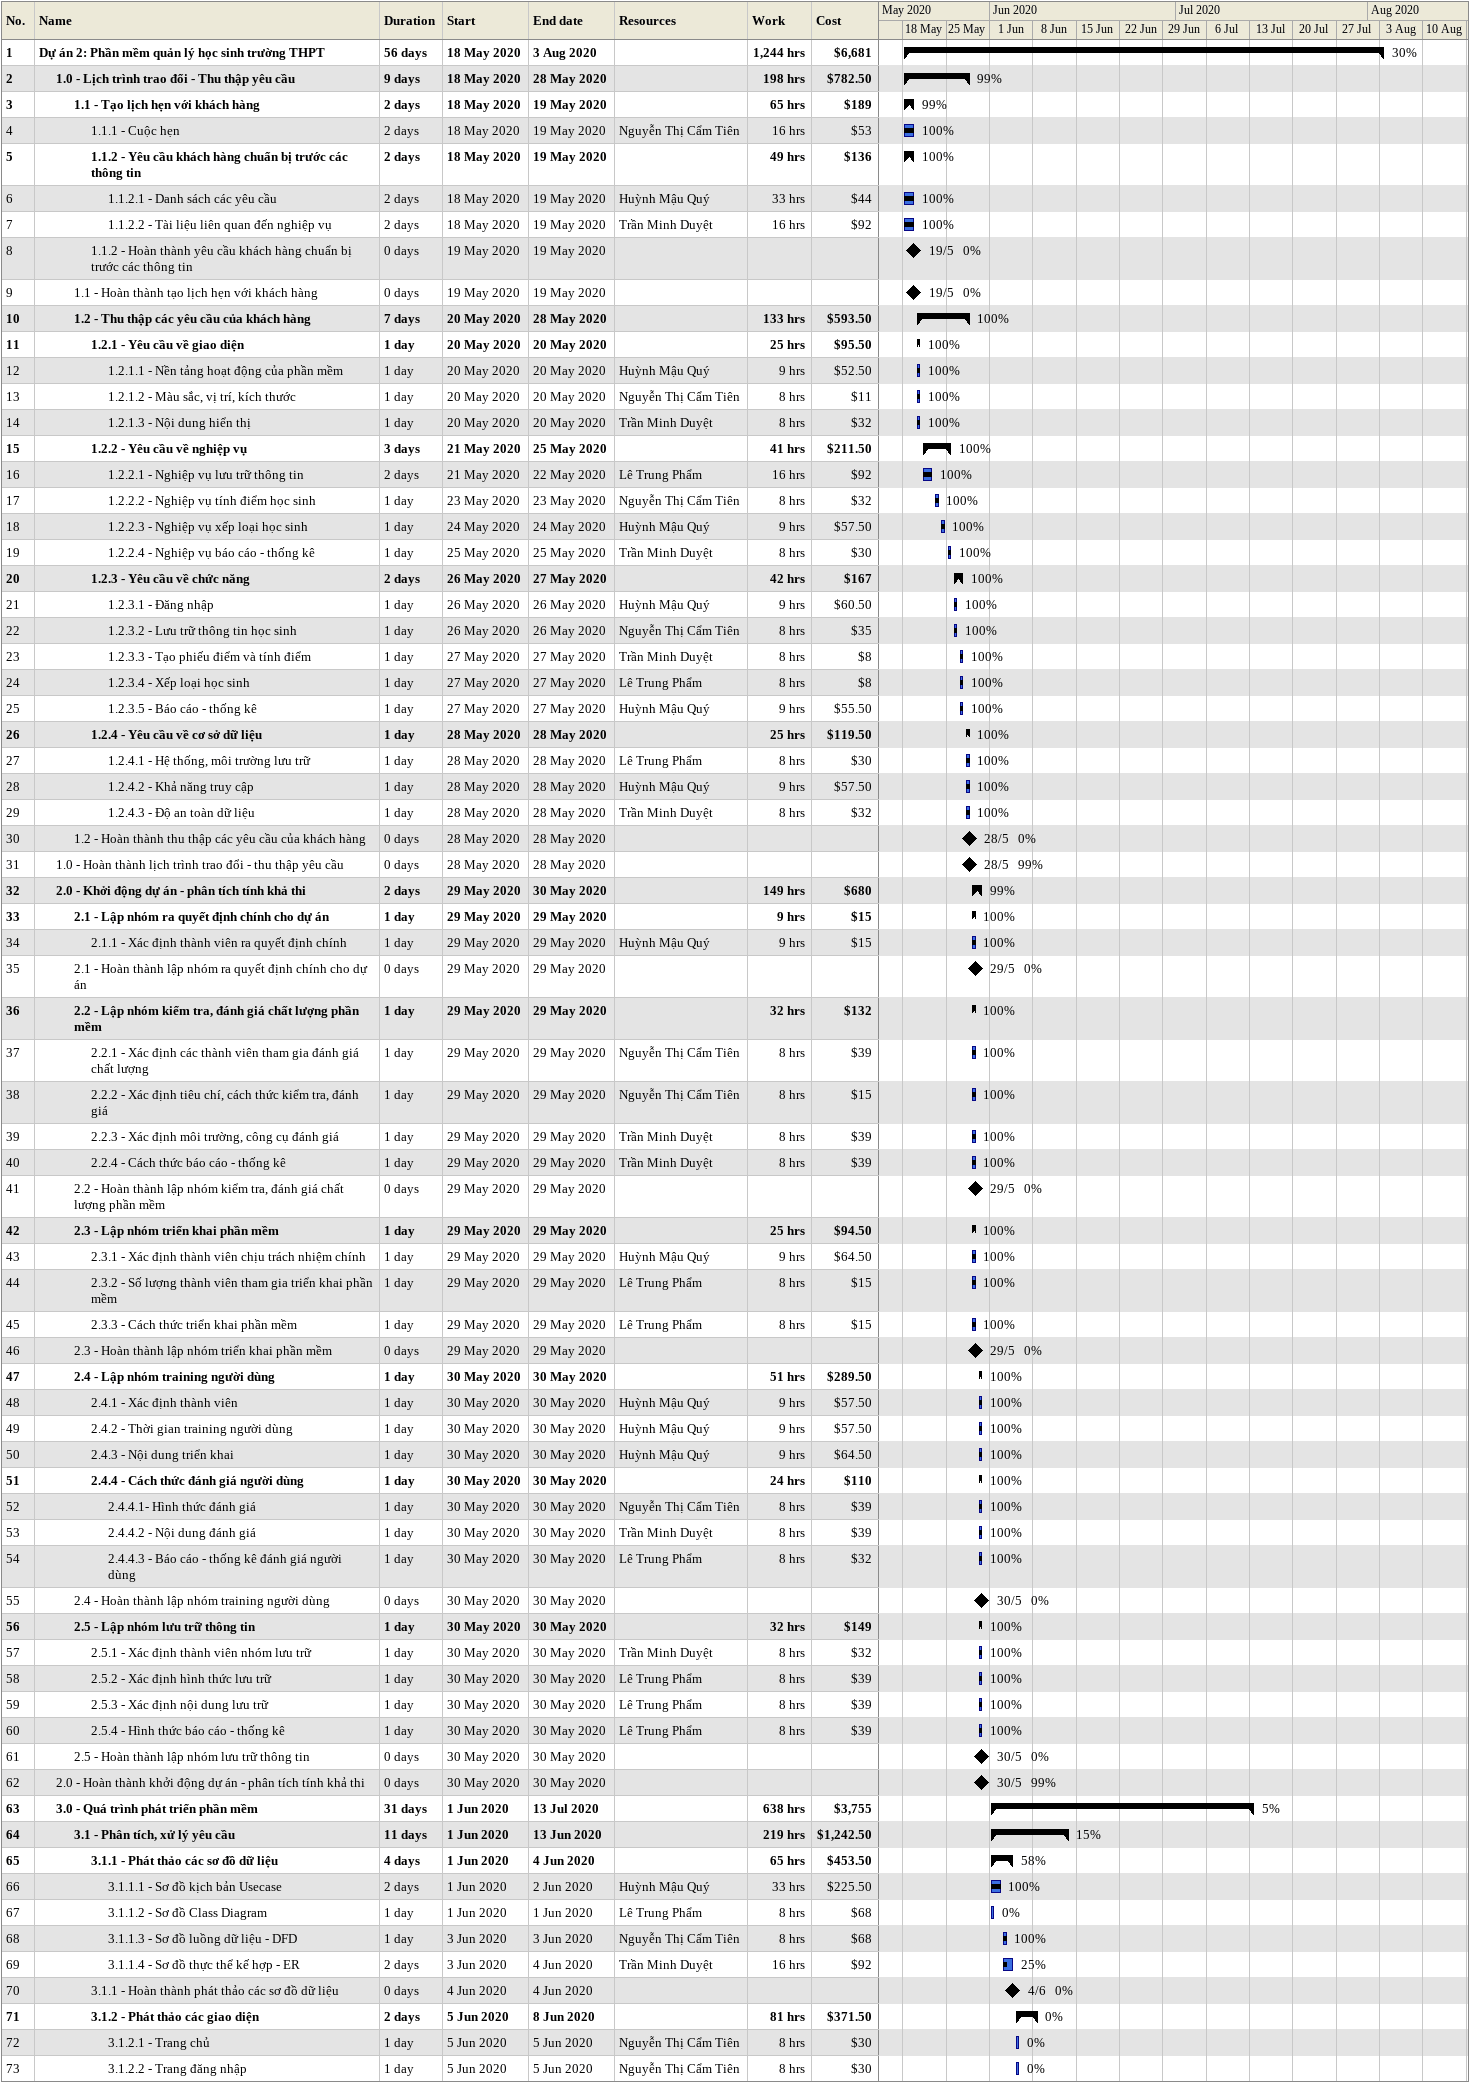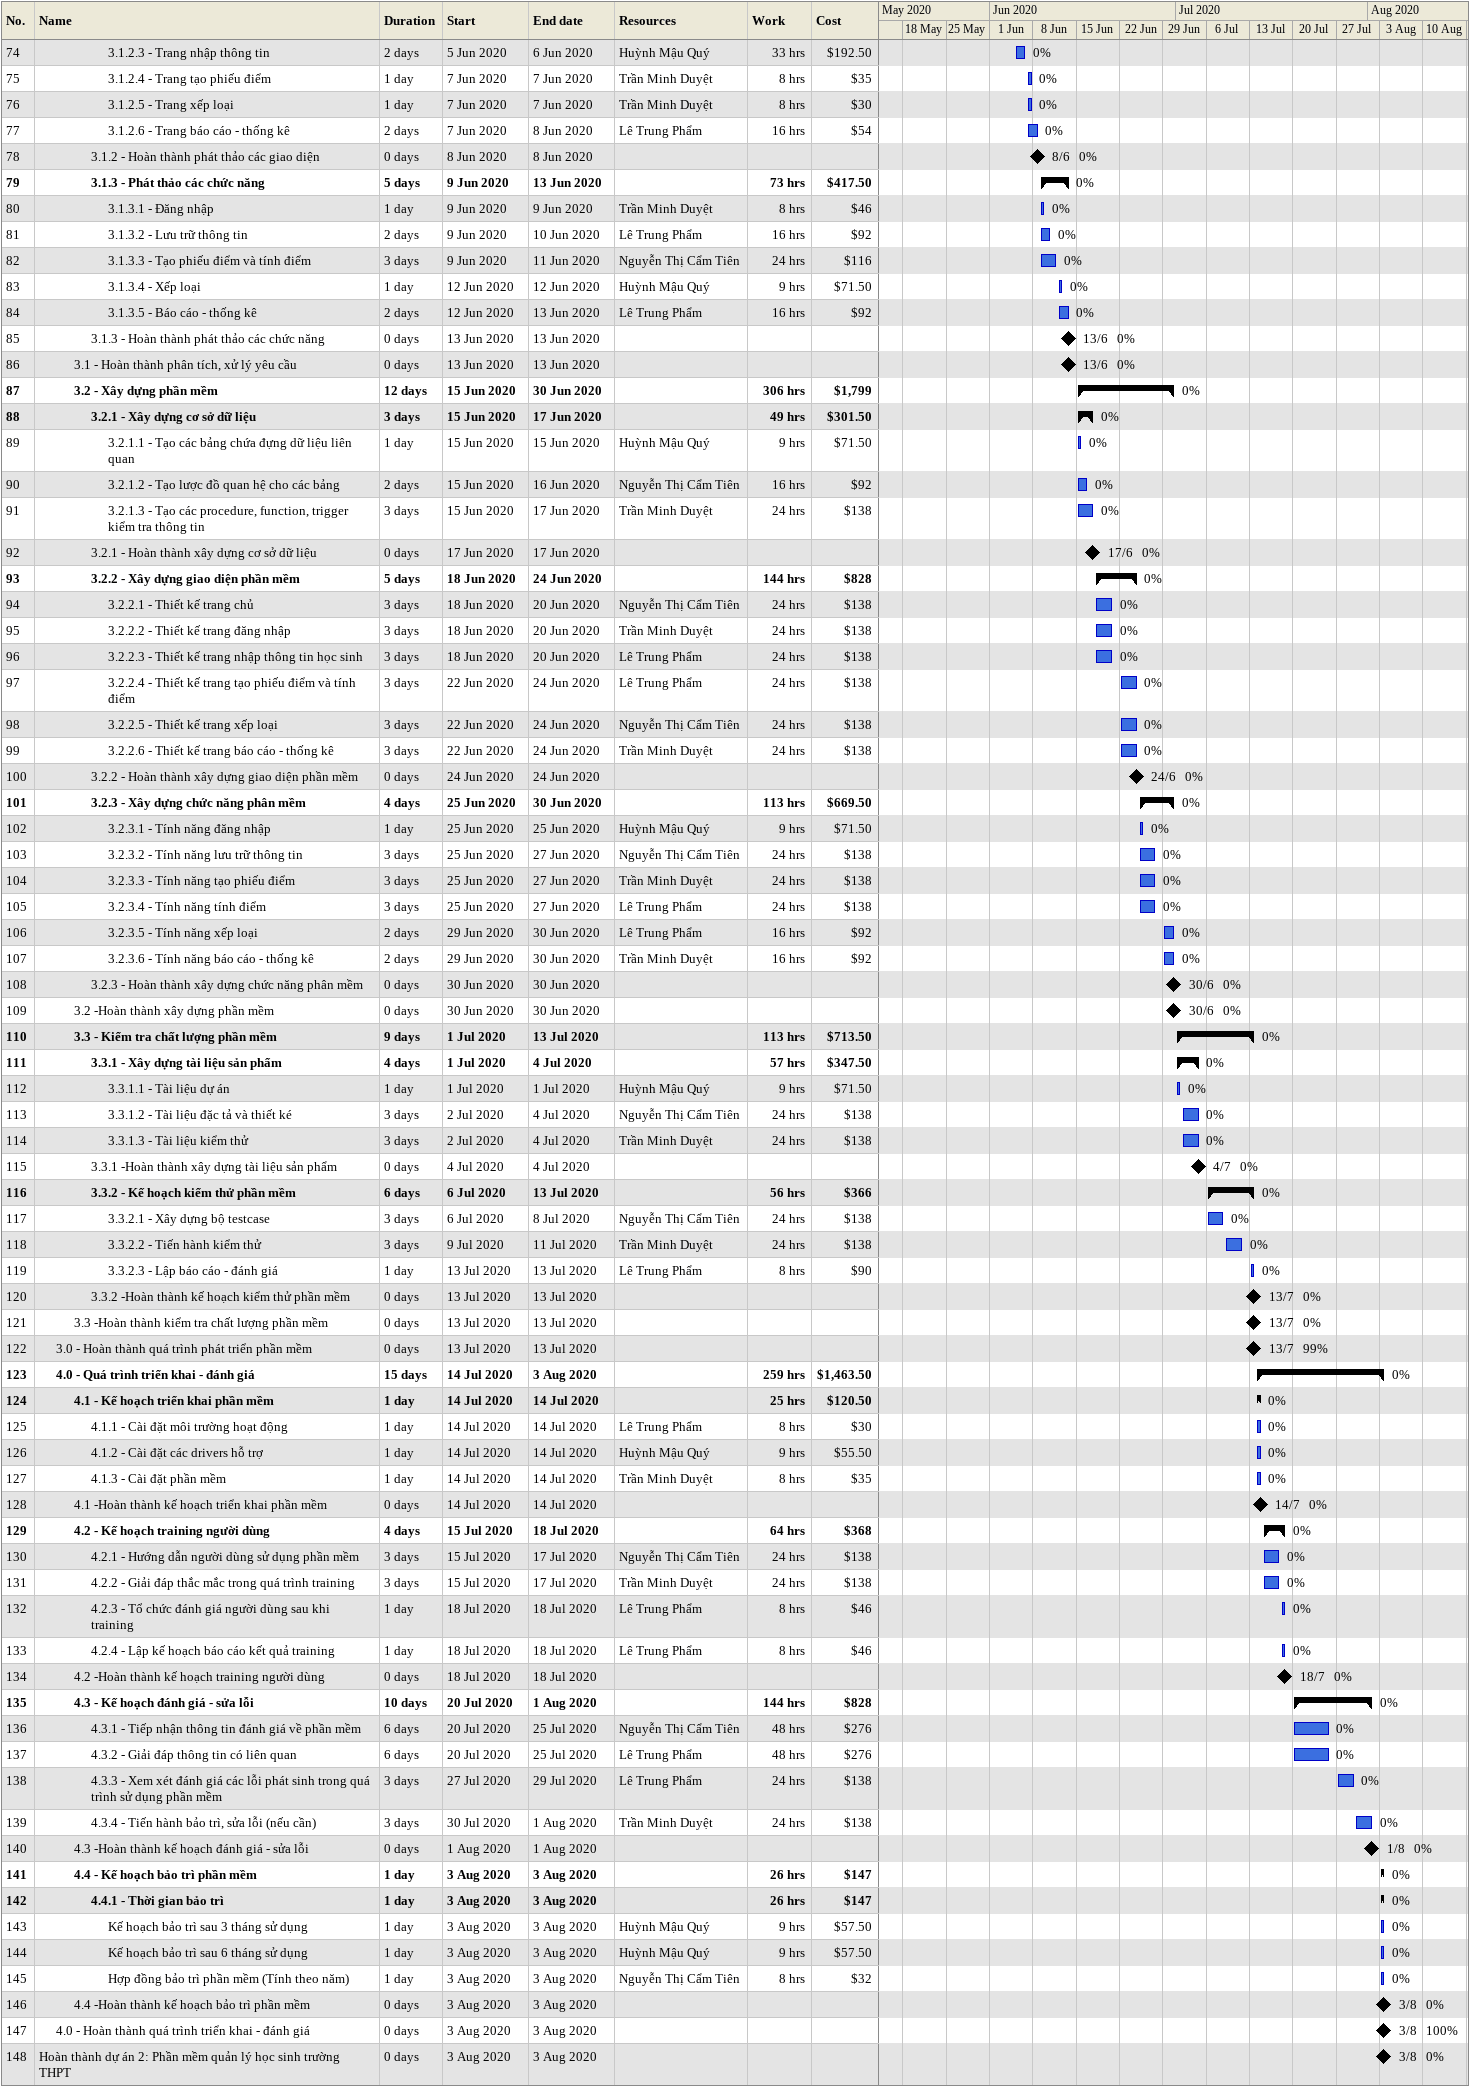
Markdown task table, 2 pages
| ID | Level | Task | Duration | Start | Finish | Resources | % complete | Work (h) | Cost ($) |
|---|---|---|---|---|---|---|---|---|---|
| 1 | 1 | **Dự án 2: Phần mềm quản lý học sinh trường THPT** | 56d | 2020-05-18 | 2020-08-03 |  | 30 | 1244 | 6681 |
| 2 | 2 | **1.0 - Lịch trình trao đổi - Thu thập yêu cầu** | 9d | 2020-05-18 | 2020-05-28 |  | 99 | 198 | 782.50 |
| 3 | 3 | **1.1 - Tạo lịch hẹn với khách hàng** | 2d | 2020-05-18 | 2020-05-19 |  | 99 | 65 | 189 |
| 4 | 4 | 1.1.1 - Cuộc hẹn | 2d | 2020-05-18 | 2020-05-19 | Nguyễn Thị Cẩm Tiên | 100 | 16 | 53 |
| 5 | 4 | **1.1.2 - Yêu cầu khách hàng chuẩn bị trước các thông tin** | 2d | 2020-05-18 | 2020-05-19 |  | 100 | 49 | 136 |
| 6 | 5 | 1.1.2.1 - Danh sách các yêu cầu | 2d | 2020-05-18 | 2020-05-19 | Huỳnh Mậu Quý | 100 | 33 | 44 |
| 7 | 5 | 1.1.2.2 - Tài liệu liên quan đến nghiệp vụ | 2d | 2020-05-18 | 2020-05-19 | Trần Minh Duyệt | 100 | 16 | 92 |
| 8 | 4 | 1.1.2 - Hoàn thành yêu cầu khách hàng chuẩn bị trước các thông tin | 0d | 2020-05-19 | 2020-05-19 |  | 0 |  |  |
| 9 | 3 | 1.1 - Hoàn thành tạo lịch hẹn với khách hàng | 0d | 2020-05-19 | 2020-05-19 |  | 0 |  |  |
| 10 | 3 | **1.2 - Thu thập các yêu cầu của khách hàng** | 7d | 2020-05-20 | 2020-05-28 |  | 100 | 133 | 593.50 |
| 11 | 4 | **1.2.1 - Yêu cầu về giao diện** | 1d | 2020-05-20 | 2020-05-20 |  | 100 | 25 | 95.50 |
| 12 | 5 | 1.2.1.1 - Nền tảng hoạt động của phần mềm | 1d | 2020-05-20 | 2020-05-20 | Huỳnh Mậu Quý | 100 | 9 | 52.50 |
| 13 | 5 | 1.2.1.2 - Màu sắc, vị trí, kích thước | 1d | 2020-05-20 | 2020-05-20 | Nguyễn Thị Cẩm Tiên | 100 | 8 | 11 |
| 14 | 5 | 1.2.1.3 - Nội dung hiển thị | 1d | 2020-05-20 | 2020-05-20 | Trần Minh Duyệt | 100 | 8 | 32 |
| 15 | 4 | **1.2.2 - Yêu cầu về nghiệp vụ** | 3d | 2020-05-21 | 2020-05-25 |  | 100 | 41 | 211.50 |
| 16 | 5 | 1.2.2.1 - Nghiệp vụ lưu trữ thông tin | 2d | 2020-05-21 | 2020-05-22 | Lê Trung Phẩm | 100 | 16 | 92 |
| 17 | 5 | 1.2.2.2 - Nghiệp vụ tính điểm học sinh | 1d | 2020-05-23 | 2020-05-23 | Nguyễn Thị Cẩm Tiên | 100 | 8 | 32 |
| 18 | 5 | 1.2.2.3 - Nghiệp vụ xếp loại học sinh | 1d | 2020-05-24 | 2020-05-24 | Huỳnh Mậu Quý | 100 | 9 | 57.50 |
| 19 | 5 | 1.2.2.4 - Nghiệp vụ báo cáo - thống kê | 1d | 2020-05-25 | 2020-05-25 | Trần Minh Duyệt | 100 | 8 | 30 |
| 20 | 4 | **1.2.3 - Yêu cầu về chức năng** | 2d | 2020-05-26 | 2020-05-27 |  | 100 | 42 | 167 |
| 21 | 5 | 1.2.3.1 - Đăng nhập | 1d | 2020-05-26 | 2020-05-26 | Huỳnh Mậu Quý | 100 | 9 | 60.50 |
| 22 | 5 | 1.2.3.2 - Lưu trữ thông tin học sinh | 1d | 2020-05-26 | 2020-05-26 | Nguyễn Thị Cẩm Tiên | 100 | 8 | 35 |
| 23 | 5 | 1.2.3.3 - Tạo phiếu điểm và tính điểm | 1d | 2020-05-27 | 2020-05-27 | Trần Minh Duyệt | 100 | 8 | 8 |
| 24 | 5 | 1.2.3.4 - Xếp loại học sinh | 1d | 2020-05-27 | 2020-05-27 | Lê Trung Phẩm | 100 | 8 | 8 |
| 25 | 5 | 1.2.3.5 - Báo cáo - thống kê | 1d | 2020-05-27 | 2020-05-27 | Huỳnh Mậu Quý | 100 | 9 | 55.50 |
| 26 | 4 | **1.2.4 - Yêu cầu về cơ sở dữ liệu** | 1d | 2020-05-28 | 2020-05-28 |  | 100 | 25 | 119.50 |
| 27 | 5 | 1.2.4.1 - Hệ thống, môi trường lưu trữ | 1d | 2020-05-28 | 2020-05-28 | Lê Trung Phẩm | 100 | 8 | 30 |
| 28 | 5 | 1.2.4.2 - Khả năng truy cập | 1d | 2020-05-28 | 2020-05-28 | Huỳnh Mậu Quý | 100 | 9 | 57.50 |
| 29 | 5 | 1.2.4.3 - Độ an toàn dữ liệu | 1d | 2020-05-28 | 2020-05-28 | Trần Minh Duyệt | 100 | 8 | 32 |
| 30 | 3 | 1.2 - Hoàn thành thu thập các yêu cầu của khách hàng | 0d | 2020-05-28 | 2020-05-28 |  | 0 |  |  |
| 31 | 2 | 1.0 - Hoàn thành lịch trình trao đổi - thu thập yêu cầu | 0d | 2020-05-28 | 2020-05-28 |  | 99 |  |  |
| 32 | 2 | **2.0 - Khởi động dự án - phân tích tính khả thi** | 2d | 2020-05-29 | 2020-05-30 |  | 99 | 149 | 680 |
| 33 | 3 | **2.1 - Lập nhóm ra quyết định chính cho dự án** | 1d | 2020-05-29 | 2020-05-29 |  | 100 | 9 | 15 |
| 34 | 4 | 2.1.1 - Xác định thành viên ra quyết định chính | 1d | 2020-05-29 | 2020-05-29 | Huỳnh Mậu Quý | 100 | 9 | 15 |
| 35 | 3 | 2.1 - Hoàn thành lập nhóm ra quyết định chính cho dự án | 0d | 2020-05-29 | 2020-05-29 |  | 0 |  |  |
| 36 | 3 | **2.2 - Lập nhóm kiểm tra, đánh giá chất lượng phần mềm** | 1d | 2020-05-29 | 2020-05-29 |  | 100 | 32 | 132 |
| 37 | 4 | 2.2.1 - Xác định các thành viên tham gia đánh giá chất lượng | 1d | 2020-05-29 | 2020-05-29 | Nguyễn Thị Cẩm Tiên | 100 | 8 | 39 |
| 38 | 4 | 2.2.2 - Xác định tiêu chí, cách thức kiểm tra, đánh giá | 1d | 2020-05-29 | 2020-05-29 | Nguyễn Thị Cẩm Tiên | 100 | 8 | 15 |
| 39 | 4 | 2.2.3 - Xác định môi trường, công cụ đánh giá | 1d | 2020-05-29 | 2020-05-29 | Trần Minh Duyệt | 100 | 8 | 39 |
| 40 | 4 | 2.2.4 - Cách thức báo cáo - thống kê | 1d | 2020-05-29 | 2020-05-29 | Trần Minh Duyệt | 100 | 8 | 39 |
| 41 | 3 | 2.2 - Hoàn thành lập nhóm kiểm tra, đánh giá chất lượng phần mềm | 0d | 2020-05-29 | 2020-05-29 |  | 0 |  |  |
| 42 | 3 | **2.3 - Lập nhóm triển khai phần mềm** | 1d | 2020-05-29 | 2020-05-29 |  | 100 | 25 | 94.50 |
| 43 | 4 | 2.3.1 - Xác định thành viên chịu trách nhiệm chính | 1d | 2020-05-29 | 2020-05-29 | Huỳnh Mậu Quý | 100 | 9 | 64.50 |
| 44 | 4 | 2.3.2 - Số lượng thành viên tham gia triển khai phần mềm | 1d | 2020-05-29 | 2020-05-29 | Lê Trung Phẩm | 100 | 8 | 15 |
| 45 | 4 | 2.3.3 - Cách thức triển khai phần mềm | 1d | 2020-05-29 | 2020-05-29 | Lê Trung Phẩm | 100 | 8 | 15 |
| 46 | 3 | 2.3 - Hoàn thành lập nhóm triển khai phần mềm | 0d | 2020-05-29 | 2020-05-29 |  | 0 |  |  |
| 47 | 3 | **2.4 - Lập nhóm training người dùng** | 1d | 2020-05-30 | 2020-05-30 |  | 100 | 51 | 289.50 |
| 48 | 4 | 2.4.1 - Xác định thành viên | 1d | 2020-05-30 | 2020-05-30 | Huỳnh Mậu Quý | 100 | 9 | 57.50 |
| 49 | 4 | 2.4.2 - Thời gian training người dùng | 1d | 2020-05-30 | 2020-05-30 | Huỳnh Mậu Quý | 100 | 9 | 57.50 |
| 50 | 4 | 2.4.3 - Nội dung triển khai | 1d | 2020-05-30 | 2020-05-30 | Huỳnh Mậu Quý | 100 | 9 | 64.50 |
| 51 | 4 | **2.4.4 - Cách thức đánh giá người dùng** | 1d | 2020-05-30 | 2020-05-30 |  | 100 | 24 | 110 |
| 52 | 5 | 2.4.4.1- Hình thức đánh giá | 1d | 2020-05-30 | 2020-05-30 | Nguyễn Thị Cẩm Tiên | 100 | 8 | 39 |
| 53 | 5 | 2.4.4.2 - Nội dung đánh giá | 1d | 2020-05-30 | 2020-05-30 | Trần Minh Duyệt | 100 | 8 | 39 |
| 54 | 5 | 2.4.4.3 - Báo cáo - thống kê đánh giá người dùng | 1d | 2020-05-30 | 2020-05-30 | Lê Trung Phẩm | 100 | 8 | 32 |
| 55 | 3 | 2.4 - Hoàn thành lập nhóm training người dùng | 0d | 2020-05-30 | 2020-05-30 |  | 0 |  |  |
| 56 | 3 | **2.5 - Lập nhóm lưu trữ thông tin** | 1d | 2020-05-30 | 2020-05-30 |  | 100 | 32 | 149 |
| 57 | 4 | 2.5.1 - Xác định thành viên nhóm lưu trữ | 1d | 2020-05-30 | 2020-05-30 | Trần Minh Duyệt | 100 | 8 | 32 |
| 58 | 4 | 2.5.2 - Xác định hình thức lưu trữ | 1d | 2020-05-30 | 2020-05-30 | Lê Trung Phẩm | 100 | 8 | 39 |
| 59 | 4 | 2.5.3 - Xác định nội dung lưu trữ | 1d | 2020-05-30 | 2020-05-30 | Lê Trung Phẩm | 100 | 8 | 39 |
| 60 | 4 | 2.5.4 - Hình thức báo cáo - thống kê | 1d | 2020-05-30 | 2020-05-30 | Lê Trung Phẩm | 100 | 8 | 39 |
| 61 | 3 | 2.5 - Hoàn thành lập nhóm lưu trữ thông tin | 0d | 2020-05-30 | 2020-05-30 |  | 0 |  |  |
| 62 | 2 | 2.0 - Hoàn thành khởi động dự án - phân tích tính khả thi | 0d | 2020-05-30 | 2020-05-30 |  | 99 |  |  |
| 63 | 2 | **3.0 - Quá trình phát triển phần mềm** | 31d | 2020-06-01 | 2020-07-13 |  | 5 | 638 | 3755 |
| 64 | 3 | **3.1 - Phân tích, xử lý yêu cầu** | 11d | 2020-06-01 | 2020-06-13 |  | 15 | 219 | 1242.50 |
| 65 | 4 | **3.1.1 - Phát thảo các sơ đồ dữ liệu** | 4d | 2020-06-01 | 2020-06-04 |  | 58 | 65 | 453.50 |
| 66 | 5 | 3.1.1.1 - Sơ đồ kịch bản Usecase | 2d | 2020-06-01 | 2020-06-02 | Huỳnh Mậu Quý | 100 | 33 | 225.50 |
| 67 | 5 | 3.1.1.2 - Sơ đồ Class Diagram | 1d | 2020-06-01 | 2020-06-01 | Lê Trung Phẩm | 0 | 8 | 68 |
| 68 | 5 | 3.1.1.3 - Sơ đồ luồng dữ liệu - DFD | 1d | 2020-06-03 | 2020-06-03 | Nguyễn Thị Cẩm Tiên | 100 | 8 | 68 |
| 69 | 5 | 3.1.1.4 - Sơ đồ thực thể kế hợp - ER | 2d | 2020-06-03 | 2020-06-04 | Trần Minh Duyệt | 25 | 16 | 92 |
| 70 | 4 | 3.1.1 - Hoàn thành phát thảo các sơ đồ dữ liệu | 0d | 2020-06-04 | 2020-06-04 |  | 0 |  |  |
| 71 | 4 | **3.1.2 - Phát thảo các giao diện** | 2d | 2020-06-05 | 2020-06-08 |  | 0 | 81 | 371.50 |
| 72 | 5 | 3.1.2.1 - Trang chủ | 1d | 2020-06-05 | 2020-06-05 | Nguyễn Thị Cẩm Tiên | 0 | 8 | 30 |
| 73 | 5 | 3.1.2.2 - Trang đăng nhập | 1d | 2020-06-05 | 2020-06-05 | Nguyễn Thị Cẩm Tiên | 0 | 8 | 30 |
| 74 | 5 | 3.1.2.3 - Trang nhập thông tin | 2d | 2020-06-05 | 2020-06-06 | Huỳnh Mậu Quý | 0 | 33 | 192.50 |
| 75 | 5 | 3.1.2.4 - Trang tạo phiếu điểm | 1d | 2020-06-07 | 2020-06-07 | Trần Minh Duyệt | 0 | 8 | 35 |
| 76 | 5 | 3.1.2.5 - Trang xếp loại | 1d | 2020-06-07 | 2020-06-07 | Trần Minh Duyệt | 0 | 8 | 30 |
| 77 | 5 | 3.1.2.6 - Trang báo cáo - thống kê | 2d | 2020-06-07 | 2020-06-08 | Lê Trung Phẩm | 0 | 16 | 54 |
| 78 | 4 | 3.1.2 - Hoàn thành phát thảo các giao diện | 0d | 2020-06-08 | 2020-06-08 |  | 0 |  |  |
| 79 | 4 | **3.1.3 - Phát thảo các chức năng** | 5d | 2020-06-09 | 2020-06-13 |  | 0 | 73 | 417.50 |
| 80 | 5 | 3.1.3.1 - Đăng nhập | 1d | 2020-06-09 | 2020-06-09 | Trần Minh Duyệt | 0 | 8 | 46 |
| 81 | 5 | 3.1.3.2 - Lưu trữ thông tin | 2d | 2020-06-09 | 2020-06-10 | Lê Trung Phẩm | 0 | 16 | 92 |
| 82 | 5 | 3.1.3.3 - Tạo phiếu điểm và tính điểm | 3d | 2020-06-09 | 2020-06-11 | Nguyễn Thị Cẩm Tiên | 0 | 24 | 116 |
| 83 | 5 | 3.1.3.4 - Xếp loại | 1d | 2020-06-12 | 2020-06-12 | Huỳnh Mậu Quý | 0 | 9 | 71.50 |
| 84 | 5 | 3.1.3.5 - Báo cáo - thống kê | 2d | 2020-06-12 | 2020-06-13 | Lê Trung Phẩm | 0 | 16 | 92 |
| 85 | 4 | 3.1.3 - Hoàn thành phát thảo các chức năng | 0d | 2020-06-13 | 2020-06-13 |  | 0 |  |  |
| 86 | 3 | 3.1 - Hoàn thành phân tích, xử lý yêu cầu | 0d | 2020-06-13 | 2020-06-13 |  | 0 |  |  |
| 87 | 3 | **3.2 - Xây dựng phần mềm** | 12d | 2020-06-15 | 2020-06-30 |  | 0 | 306 | 1799 |
| 88 | 4 | **3.2.1 - Xây dựng cơ sở dữ liệu** | 3d | 2020-06-15 | 2020-06-17 |  | 0 | 49 | 301.50 |
| 89 | 5 | 3.2.1.1 - Tạo các bảng chứa đựng dữ liệu liên quan | 1d | 2020-06-15 | 2020-06-15 | Huỳnh Mậu Quý | 0 | 9 | 71.50 |
| 90 | 5 | 3.2.1.2 - Tạo lược đồ quan hệ cho các bảng | 2d | 2020-06-15 | 2020-06-16 | Nguyễn Thị Cẩm Tiên | 0 | 16 | 92 |
| 91 | 5 | 3.2.1.3 - Tạo các procedure, function, trigger kiểm tra thông tin | 3d | 2020-06-15 | 2020-06-17 | Trần Minh Duyệt | 0 | 24 | 138 |
| 92 | 4 | 3.2.1 - Hoàn thành xây dựng cơ sở dữ liệu | 0d | 2020-06-17 | 2020-06-17 |  | 0 |  |  |
| 93 | 4 | **3.2.2 - Xây dựng giao diện phần mềm** | 5d | 2020-06-18 | 2020-06-24 |  | 0 | 144 | 828 |
| 94 | 5 | 3.2.2.1 - Thiết kế trang chủ | 3d | 2020-06-18 | 2020-06-20 | Nguyễn Thị Cẩm Tiên | 0 | 24 | 138 |
| 95 | 5 | 3.2.2.2 - Thiết kế trang đăng nhập | 3d | 2020-06-18 | 2020-06-20 | Trần Minh Duyệt | 0 | 24 | 138 |
| 96 | 5 | 3.2.2.3 - Thiết kế trang nhập thông tin học sinh | 3d | 2020-06-18 | 2020-06-20 | Lê Trung Phẩm | 0 | 24 | 138 |
| 97 | 5 | 3.2.2.4 - Thiết kế trang tạo phiếu điểm và tính điểm | 3d | 2020-06-22 | 2020-06-24 | Lê Trung Phẩm | 0 | 24 | 138 |
| 98 | 5 | 3.2.2.5 - Thiết kế trang xếp loại | 3d | 2020-06-22 | 2020-06-24 | Nguyễn Thị Cẩm Tiên | 0 | 24 | 138 |
| 99 | 5 | 3.2.2.6 - Thiết kế trang báo cáo - thống kê | 3d | 2020-06-22 | 2020-06-24 | Trần Minh Duyệt | 0 | 24 | 138 |
| 100 | 4 | 3.2.2 - Hoàn thành xây dựng giao diện phần mềm | 0d | 2020-06-24 | 2020-06-24 |  | 0 |  |  |
| 101 | 4 | **3.2.3 - Xây dựng chức năng phân mềm** | 4d | 2020-06-25 | 2020-06-30 |  | 0 | 113 | 669.50 |
| 102 | 5 | 3.2.3.1 - Tính năng đăng nhập | 1d | 2020-06-25 | 2020-06-25 | Huỳnh Mậu Quý | 0 | 9 | 71.50 |
| 103 | 5 | 3.2.3.2 - Tính năng lưu trữ thông tin | 3d | 2020-06-25 | 2020-06-27 | Nguyễn Thị Cẩm Tiên | 0 | 24 | 138 |
| 104 | 5 | 3.2.3.3 - Tính năng tạo phiếu điểm | 3d | 2020-06-25 | 2020-06-27 | Trần Minh Duyệt | 0 | 24 | 138 |
| 105 | 5 | 3.2.3.4 - Tính năng tính điểm | 3d | 2020-06-25 | 2020-06-27 | Lê Trung Phẩm | 0 | 24 | 138 |
| 106 | 5 | 3.2.3.5 - Tính năng xếp loại | 2d | 2020-06-29 | 2020-06-30 | Lê Trung Phẩm | 0 | 16 | 92 |
| 107 | 5 | 3.2.3.6 - Tính năng báo cáo - thống kê | 2d | 2020-06-29 | 2020-06-30 | Trần Minh Duyệt | 0 | 16 | 92 |
| 108 | 4 | 3.2.3 - Hoàn thành xây dựng chức năng phân mềm | 0d | 2020-06-30 | 2020-06-30 |  | 0 |  |  |
| 109 | 3 | 3.2 -Hoàn thành xây dựng phần mềm | 0d | 2020-06-30 | 2020-06-30 |  | 0 |  |  |
| 110 | 3 | **3.3 - Kiểm tra chất lượng phần mềm** | 9d | 2020-07-01 | 2020-07-13 |  | 0 | 113 | 713.50 |
| 111 | 4 | **3.3.1 - Xây dựng tài liệu sản phẩm** | 4d | 2020-07-01 | 2020-07-04 |  | 0 | 57 | 347.50 |
| 112 | 5 | 3.3.1.1 - Tài liệu dự án | 1d | 2020-07-01 | 2020-07-01 | Huỳnh Mậu Quý | 0 | 9 | 71.50 |
| 113 | 5 | 3.3.1.2 - Tài liệu đặc tả và thiết ké | 3d | 2020-07-02 | 2020-07-04 | Nguyễn Thị Cẩm Tiên | 0 | 24 | 138 |
| 114 | 5 | 3.3.1.3 - Tài liệu kiểm thử | 3d | 2020-07-02 | 2020-07-04 | Trần Minh Duyệt | 0 | 24 | 138 |
| 115 | 4 | 3.3.1 -Hoàn thành xây dựng tài liệu sản phẩm | 0d | 2020-07-04 | 2020-07-04 |  | 0 |  |  |
| 116 | 4 | **3.3.2 - Kế hoạch kiểm thử phần mềm** | 6d | 2020-07-06 | 2020-07-13 |  | 0 | 56 | 366 |
| 117 | 5 | 3.3.2.1 - Xây dựng bộ testcase | 3d | 2020-07-06 | 2020-07-08 | Nguyễn Thị Cẩm Tiên | 0 | 24 | 138 |
| 118 | 5 | 3.3.2.2 - Tiến hành kiểm thử | 3d | 2020-07-09 | 2020-07-11 | Trần Minh Duyệt | 0 | 24 | 138 |
| 119 | 5 | 3.3.2.3 - Lập báo cáo - đánh giá | 1d | 2020-07-13 | 2020-07-13 | Lê Trung Phẩm | 0 | 8 | 90 |
| 120 | 4 | 3.3.2 -Hoàn thành kế hoạch kiểm thử phần mềm | 0d | 2020-07-13 | 2020-07-13 |  | 0 |  |  |
| 121 | 3 | 3.3 -Hoàn thành kiểm tra chất lượng phần mềm | 0d | 2020-07-13 | 2020-07-13 |  | 0 |  |  |
| 122 | 2 | 3.0 - Hoàn thành quá trình phát triển phần mềm | 0d | 2020-07-13 | 2020-07-13 |  | 99 |  |  |
| 123 | 2 | **4.0 - Quá trình triển khai - đánh giá** | 15d | 2020-07-14 | 2020-08-03 |  | 0 | 259 | 1463.50 |
| 124 | 3 | **4.1 - Kế hoạch triển khai phần mềm** | 1d | 2020-07-14 | 2020-07-14 |  | 0 | 25 | 120.50 |
| 125 | 4 | 4.1.1 - Cài đặt môi trường hoạt động | 1d | 2020-07-14 | 2020-07-14 | Lê Trung Phẩm | 0 | 8 | 30 |
| 126 | 4 | 4.1.2 - Cài đặt các drivers hỗ trợ | 1d | 2020-07-14 | 2020-07-14 | Huỳnh Mậu Quý | 0 | 9 | 55.50 |
| 127 | 4 | 4.1.3 - Cài đặt phần mềm | 1d | 2020-07-14 | 2020-07-14 | Trần Minh Duyệt | 0 | 8 | 35 |
| 128 | 3 | 4.1 -Hoàn thành kế hoạch triển khai phần mềm | 0d | 2020-07-14 | 2020-07-14 |  | 0 |  |  |
| 129 | 3 | **4.2 - Kế hoạch training người dùng** | 4d | 2020-07-15 | 2020-07-18 |  | 0 | 64 | 368 |
| 130 | 4 | 4.2.1 - Hướng dẫn người dùng sử dụng phần mềm | 3d | 2020-07-15 | 2020-07-17 | Nguyễn Thị Cẩm Tiên | 0 | 24 | 138 |
| 131 | 4 | 4.2.2 - Giải đáp thắc mắc trong quá trình training | 3d | 2020-07-15 | 2020-07-17 | Trần Minh Duyệt | 0 | 24 | 138 |
| 132 | 4 | 4.2.3 - Tổ chức đánh giá người dùng sau khi training | 1d | 2020-07-18 | 2020-07-18 | Lê Trung Phẩm | 0 | 8 | 46 |
| 133 | 4 | 4.2.4 - Lập kế hoạch báo cáo kết quả training | 1d | 2020-07-18 | 2020-07-18 | Lê Trung Phẩm | 0 | 8 | 46 |
| 134 | 3 | 4.2 -Hoàn thành kế hoạch training người dùng | 0d | 2020-07-18 | 2020-07-18 |  | 0 |  |  |
| 135 | 3 | **4.3 - Kế hoạch đánh giá - sửa lỗi** | 10d | 2020-07-20 | 2020-08-01 |  | 0 | 144 | 828 |
| 136 | 4 | 4.3.1 - Tiếp nhận thông tin đánh giá về phần mềm | 6d | 2020-07-20 | 2020-07-25 | Nguyễn Thị Cẩm Tiên | 0 | 48 | 276 |
| 137 | 4 | 4.3.2 - Giải đáp thông tin có liên quan | 6d | 2020-07-20 | 2020-07-25 | Lê Trung Phẩm | 0 | 48 | 276 |
| 138 | 4 | 4.3.3 - Xem xét đánh giá các lỗi phát sinh trong quá trình sử dụng phần mềm | 3d | 2020-07-27 | 2020-07-29 | Lê Trung Phẩm | 0 | 24 | 138 |
| 139 | 4 | 4.3.4 - Tiến hành bảo trì, sửa lỗi (nếu cần) | 3d | 2020-07-30 | 2020-08-01 | Trần Minh Duyệt | 0 | 24 | 138 |
| 140 | 3 | 4.3 -Hoàn thành kế hoạch đánh giá - sửa lỗi | 0d | 2020-08-01 | 2020-08-01 |  | 0 |  |  |
| 141 | 3 | **4.4 - Kế hoạch bảo trì phần mềm** | 1d | 2020-08-03 | 2020-08-03 |  | 0 | 26 | 147 |
| 142 | 4 | **4.4.1 - Thời gian bảo trì** | 1d | 2020-08-03 | 2020-08-03 |  | 0 | 26 | 147 |
| 143 | 5 | Kế hoạch bảo trì sau 3 tháng sử dụng | 1d | 2020-08-03 | 2020-08-03 | Huỳnh Mậu Quý | 0 | 9 | 57.50 |
| 144 | 5 | Kế hoạch bảo trì sau 6 tháng sử dụng | 1d | 2020-08-03 | 2020-08-03 | Huỳnh Mậu Quý | 0 | 9 | 57.50 |
| 145 | 5 | Hợp đồng bảo trì phần mềm (Tính theo năm) | 1d | 2020-08-03 | 2020-08-03 | Nguyễn Thị Cẩm Tiên | 0 | 8 | 32 |
| 146 | 3 | 4.4 -Hoàn thành kế hoạch bảo trì phần mềm | 0d | 2020-08-03 | 2020-08-03 |  | 0 |  |  |
| 147 | 2 | 4.0 - Hoàn thành quá trình triển khai - đánh giá | 0d | 2020-08-03 | 2020-08-03 |  | 100 |  |  |
| 148 | 1 | Hoàn thành dự án 2: Phần mềm quản lý học sinh trường THPT | 0d | 2020-08-03 | 2020-08-03 |  | 0 |  |  |
